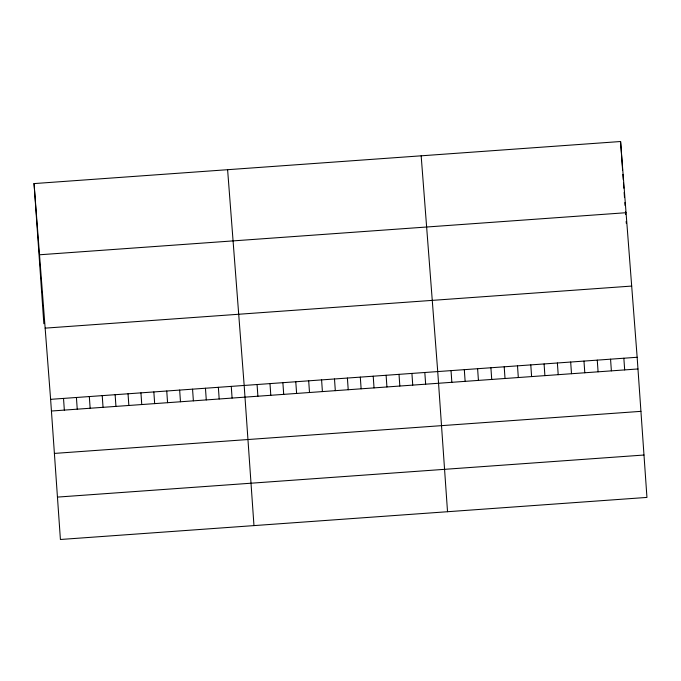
<?xml version="1.0" encoding="UTF-8"?>
<svg xmlns="http://www.w3.org/2000/svg" width="681" height="681" viewBox="0 0 681 681"><rect width="100%" height="100%" fill="white"/><g stroke="black" fill="none" stroke-linecap="round" stroke-linejoin="round"><path stroke-width="1.02" d="M34.05 183.581L620.587 141.512L637.152 357.27L646.95 497.419L60.413 539.488L50.615 399.338L34.05 183.581L43.848 323.73M39.515 254.779L626.052 212.71M45.15 328.14L631.687 286.071M50.615 399.338L637.152 357.27M51.433 411.026L637.969 368.957M54.395 453.418L640.932 411.35M57.451 497.096L643.988 455.027M421.164 155.821L437.73 371.571L447.528 511.72M227.607 169.705L244.173 385.455L253.97 525.604M620.587 141.512L622.587 170.165M622.885 174.404L623.251 179.699M623.481 182.883L623.847 188.177M624.145 192.417L624.503 197.584M624.852 202.546L625.064 205.526M625.473 211.485L625.686 214.455M626.171 221.41L626.307 223.394M623.856 358.223L624.673 369.911M610.559 359.176L611.376 370.864M597.263 360.13L598.08 371.817M583.975 361.083L584.792 372.771M570.678 362.037L571.495 373.724M557.381 362.99L558.199 374.678M544.085 363.943L544.902 375.631M530.788 364.897L531.606 376.584M517.5 365.85L518.318 377.538M504.204 366.804L505.021 378.491M490.907 367.757L491.725 379.445M477.611 368.71L478.428 380.398M464.314 369.664L465.132 381.351M451.026 370.617L451.843 382.305M424.825 372.498L425.642 384.186M411.92 373.418L412.737 385.114M399.015 374.346L399.832 386.042M386.11 375.274L386.927 386.961M373.214 376.201L374.031 387.889M360.309 377.121L361.126 388.817M347.404 378.049L348.221 389.736M334.499 378.976L335.316 390.664M321.594 379.896L322.411 391.592M308.689 380.824L309.506 392.52M295.784 381.752L296.601 393.439M282.879 382.679L283.705 394.367M269.982 383.599L270.8 395.295M257.077 384.527L257.895 396.214M231.268 386.374L232.085 398.07M218.363 387.302L219.18 398.998M205.458 388.23L206.275 399.917M192.553 389.157L193.378 400.845M179.656 390.077L180.474 401.773M166.751 391.005L167.569 402.701M153.846 391.933L154.664 403.62M140.941 392.86L141.759 404.548M128.037 393.78L128.854 405.476M115.132 394.708L115.949 406.395M102.227 395.635L103.044 407.323M89.33 396.555L90.147 408.251M76.425 397.483L77.242 409.179M63.52 398.411L64.337 410.098"/></g></svg>
